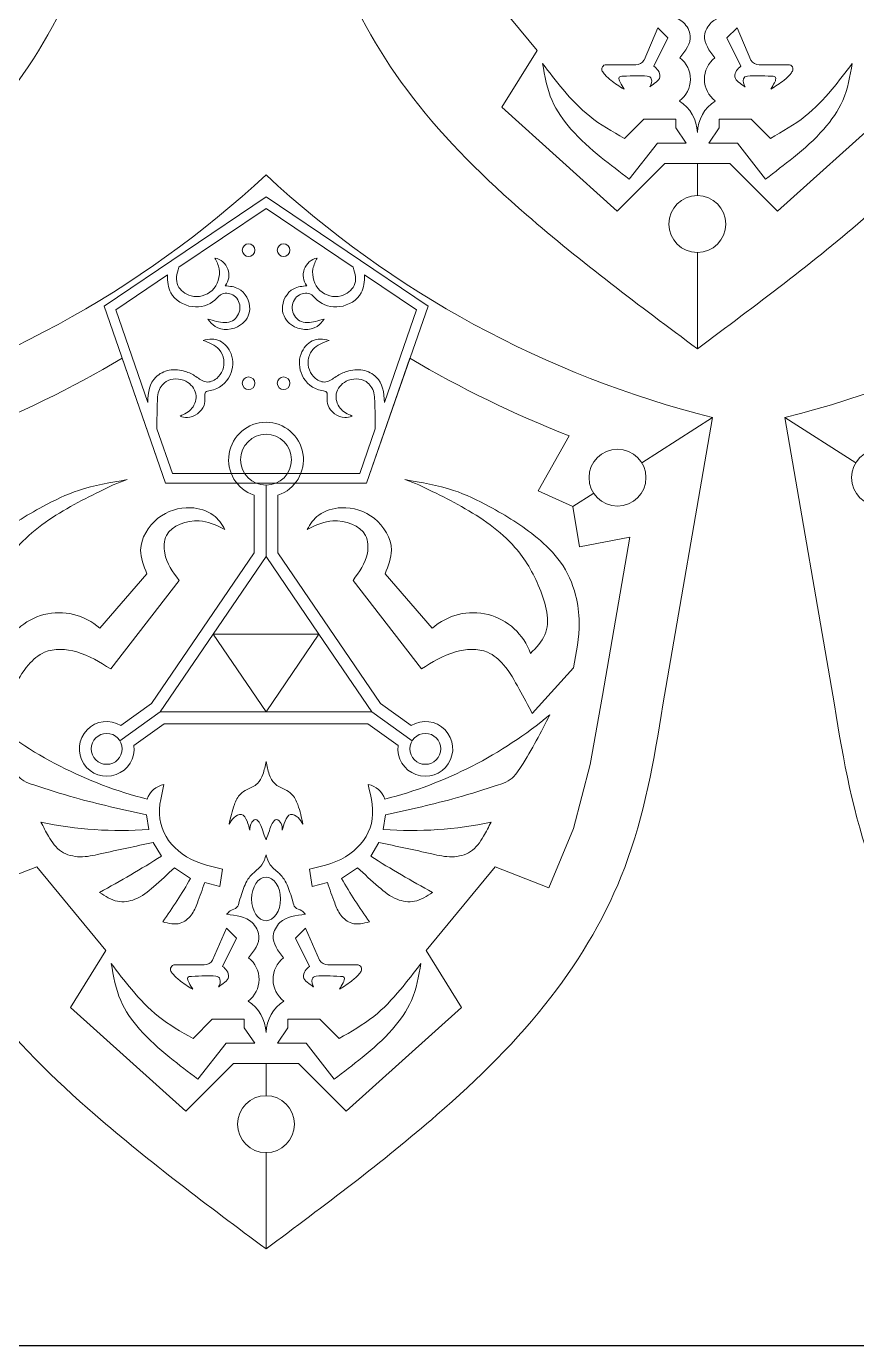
# Model space of a CAD drawing. Header units: inches. Extents: x 0 to 12, y 0 to 12.
# Drawn here: x 6.076 to 7.622, y 0 to 2.457 of the extents above; entities that cross this region are included whole.
import ezdxf

# ---------------------------------------------------------------- set-up
doc = ezdxf.new("R2010")
doc.units = ezdxf.units.IN
doc.header["$MEASUREMENT"] = 0
doc.layers.get('0').update_dxf_attribs({"color": 5})

msp = doc.modelspace()

# ---------------------------------------------------------------- linework, layer by layer
at = {"lineweight": 0}
for p, q in [((6.8985, 2.5676), (7.0271, 2.4115)), ((7.2259, 2.3937), (7.2516, 2.4535)), ((7.2702, 2.4349), (7.2444, 2.3822)), ((7.2516, 2.4535), (7.2702, 2.4349)), ((7.3991, 2.4535), (7.3804, 2.4349)), ((7.3804, 2.4349), (7.4063, 2.3822)), ((7.4248, 2.3937), (7.3991, 2.4535)), ((7.0271, 2.4115), (6.9611, 2.3059)), ((7.1565, 2.385), (7.2104, 2.385)), ((7.4942, 2.385), (7.4403, 2.385)), ((6.9611, 2.3059), (7.176, 2.1124)), ((7.4747, 2.1124), (7.6896, 2.3059)), ((7.1894, 2.2479), (7.2253, 2.2839)), ((7.2253, 2.2839), (7.2849, 2.2839)), ((7.2849, 2.2839), (7.2849, 2.2676)), ((7.2849, 2.2676), (7.3043, 2.2391)), ((7.3658, 2.2676), (7.3464, 2.2391)), ((7.4254, 2.2839), (7.3658, 2.2839)), ((7.3658, 2.2839), (7.3658, 2.2676)), ((7.4613, 2.2479), (7.4254, 2.2839)), ((7.2508, 2.2391), (7.1985, 2.1722)), ((7.3043, 2.2391), (7.2508, 2.2391)), ((7.3464, 2.2391), (7.3998, 2.2391)), ((7.3998, 2.2391), (7.4522, 2.1722)), ((7.176, 2.1124), (7.2649, 2.2014)), ((7.2649, 2.2014), (7.3253, 2.2014)), ((7.3253, 2.2014), (7.3858, 2.2014)), ((7.3253, 2.1414), (7.3253, 2.2014)), ((7.3858, 2.2014), (7.4747, 2.1124)), ((6.522, 2.1393), (6.2203, 1.9356)), ((6.8237, 1.9356), (6.522, 2.1393)), ((6.3599, 2.0079), (6.522, 2.1174)), ((6.522, 2.1174), (6.6842, 2.0079)), ((7.3253, 1.8561), (7.3253, 2.0354)), ((6.242, 1.9284), (6.3386, 1.9936)), ((6.7055, 1.9936), (6.802, 1.9284)), ((6.2203, 1.9356), (6.3347, 1.6058)), ((6.3017, 1.7564), (6.242, 1.9284)), ((6.7094, 1.6058), (6.8237, 1.9356)), ((6.802, 1.9284), (6.7424, 1.7564)), ((6.3347, 1.6058), (6.254, 1.8385)), ((6.7901, 1.8385), (6.7094, 1.6058)), ((7.3537, 1.728), (7.2216, 1.644)), ((7.6201, 1.644), (7.4881, 1.728)), ((6.3476, 1.6239), (6.3187, 1.7071)), ((6.7253, 1.7071), (6.6965, 1.6239)), ((7.0288, 1.5916), (7.0867, 1.6941)), ((6.522, 1.6239), (6.3476, 1.6239)), ((6.6965, 1.6239), (6.522, 1.6239)), ((6.522, 1.6058), (6.3347, 1.6058)), ((6.3347, 1.6058), (6.522, 1.6058)), ((6.7094, 1.6058), (6.522, 1.6058)), ((6.522, 1.6058), (6.7094, 1.6058)), ((6.522, 1.4696), (6.522, 1.6022)), ((6.4997, 1.5835), (6.4997, 1.4765)), ((6.5443, 1.4765), (6.5443, 1.5835)), ((7.0935, 1.5625), (7.0288, 1.5916)), ((7.1322, 1.5871), (7.0935, 1.5625)), ((7.106, 1.4875), (7.0935, 1.5625)), ((7.1998, 1.5055), (7.106, 1.4875)), ((7.1488, 1.2103), (7.1998, 1.5055)), ((6.4997, 1.4765), (6.3089, 1.1959)), ((6.7351, 1.1959), (6.5443, 1.4765)), ((6.522, 1.4696), (6.4236, 1.3248)), ((6.6205, 1.3248), (6.522, 1.4696)), ((6.2123, 1.3358), (6.3003, 1.4374)), ((6.3601, 1.4249), (6.2327, 1.26)), ((6.684, 1.4249), (6.8114, 1.26)), ((6.8317, 1.3358), (6.7437, 1.4374)), ((6.4236, 1.3248), (6.3251, 1.1801)), ((6.522, 1.1801), (6.4236, 1.3248)), ((6.4236, 1.3248), (6.6205, 1.3248)), ((6.6205, 1.3248), (6.522, 1.1801)), ((6.7189, 1.1801), (6.6205, 1.3248)), ((7.0179, 1.1769), (7.0948, 1.2619)), ((7.1255, 1.0821), (7.1488, 1.2103)), ((6.3251, 1.1801), (6.2499, 1.1262)), ((6.3089, 1.1959), (6.2517, 1.1549)), ((6.3251, 1.1801), (6.522, 1.1801)), ((6.522, 1.1801), (6.7189, 1.1801)), ((6.7189, 1.1801), (6.7942, 1.1262)), ((6.7923, 1.1549), (6.7351, 1.1959)), ((6.276, 1.1174), (6.3323, 1.1578)), ((6.3323, 1.1578), (6.522, 1.1578)), ((6.522, 1.1578), (6.7118, 1.1578)), ((6.7118, 1.1578), (6.7681, 1.1174)), ((7.0944, 0.963), (7.1255, 1.0821)), ((6.3037, 0.9611), (6.2996, 0.9885)), ((6.7404, 0.9611), (6.7445, 0.9885)), ((7.0487, 0.8527), (7.0944, 0.963)), ((6.3271, 0.9112), (6.312, 0.9367)), ((6.7169, 0.9112), (6.7321, 0.9367)), ((5.9954, 0.8527), (6.0952, 0.8916)), ((6.0952, 0.8916), (6.2238, 0.7355)), ((6.3815, 0.8698), (6.3515, 0.8897)), ((6.4408, 0.8872), (6.4359, 0.8552)), ((6.6032, 0.8872), (6.6081, 0.8552)), ((6.6625, 0.8698), (6.6925, 0.8897)), ((6.8203, 0.7355), (6.9489, 0.8916)), ((6.9489, 0.8916), (7.0487, 0.8527)), ((6.4359, 0.8552), (6.4079, 0.8626)), ((6.6081, 0.8552), (6.6362, 0.8626)), ((6.4226, 0.7177), (6.4483, 0.7775)), ((6.4483, 0.7775), (6.467, 0.7589)), ((6.5958, 0.7775), (6.5771, 0.7589)), ((6.6215, 0.7177), (6.5958, 0.7775)), ((6.467, 0.7589), (6.4411, 0.7062)), ((6.5771, 0.7589), (6.603, 0.7062)), ((6.2238, 0.7355), (6.1578, 0.6299)), ((6.8863, 0.6299), (6.8203, 0.7355)), ((6.3532, 0.709), (6.4071, 0.709)), ((6.6909, 0.709), (6.637, 0.709)), ((6.1578, 0.6299), (6.3727, 0.4364)), ((6.6714, 0.4364), (6.8863, 0.6299)), ((6.3861, 0.5719), (6.422, 0.6079)), ((6.422, 0.6079), (6.4816, 0.6079)), ((6.4816, 0.6079), (6.4816, 0.5916)), ((6.4816, 0.5916), (6.501, 0.5631)), ((6.5625, 0.5916), (6.5431, 0.5631)), ((6.6221, 0.6079), (6.5625, 0.6079)), ((6.5625, 0.6079), (6.5625, 0.5916)), ((6.658, 0.5719), (6.6221, 0.6079)), ((6.4475, 0.5631), (6.3952, 0.4962)), ((6.501, 0.5631), (6.4475, 0.5631)), ((6.5431, 0.5631), (6.5965, 0.5631)), ((6.5965, 0.5631), (6.6489, 0.4962)), ((6.3727, 0.4364), (6.4616, 0.5254)), ((6.4616, 0.5254), (6.522, 0.5254)), ((6.522, 0.5254), (6.5825, 0.5254)), ((6.522, 0.4654), (6.522, 0.5254)), ((6.5825, 0.5254), (6.6714, 0.4364)), ((6.522, 0.1801), (6.522, 0.3594))]:
    msp.add_line(p, q, dxfattribs=at)
at = {"color": 250, "lineweight": 0}
for p, q in [((7.2612, 1.1929), (7.3537, 1.728)), ((7.4881, 1.728), (7.5806, 1.1929))]:
    msp.add_line(p, q, dxfattribs=at)
msp.add_lwpolyline([(0, 0), (12, 0), (12, 12), (0, 12)], close=True)
at = {"lineweight": 0}
for centre, radius in [((7.3253, 2.0884), 0.053), ((6.4894, 2.0398), 0.0118), ((6.5546, 2.0398), 0.0118), ((6.4894, 1.7921), 0.0118), ((6.5546, 1.7921), 0.0118), ((7.1765, 1.6162), 0.053), ((7.6653, 1.6162), 0.053), ((6.522, 0.4124), 0.053)]:
    msp.add_circle(centre, radius, dxfattribs=at)
for centre, radius, start, end in [((7.21, 2.4039), 0.0189, 271.0459, 327.1361), ((7.2617, 2.3581), 0.0506, 306.8379, 52.1804), ((7.389, 2.3581), 0.0506, 127.8196, 233.1621), ((7.4407, 2.4039), 0.0189, 212.8639, 268.9541), ((7.2529, 2.2566), 0.0724, 1.9204, 57.3192), ((7.3977, 2.2566), 0.0724, 122.6808, 178.0796), ((6.4202, 1.9933), 0.0326, 322.4729, 78.1054), ((6.6239, 1.9933), 0.0326, 101.8946, 217.5271), ((5.226, 3.5734), 2.0166, 291.266, 300.649), ((7.8181, 3.5734), 2.0166, 239.351, 248.734), ((6.522, 1.6496), 0.0697, 90, 251.3478), ((6.522, 1.6496), 0.0474, 0, 180), ((6.522, 1.6496), 0.0697, 288.6522, 90), ((6.522, 1.6496), 0.0474, 180, 0), ((6.1366, 1.2516), 0.1132, 48.0042, 160.7442), ((6.9075, 1.2516), 0.1132, 19.2558, 131.9958), ((6.4939, 1.7737), 0.7804, 230.1334, 255.6659), ((6.2253, 1.1112), 0.051, 58.8504, 7.0054), ((6.5502, 1.7737), 0.7804, 284.3341, 309.8666), ((6.8187, 1.1112), 0.051, 172.9946, 121.1496), ((6.2253, 1.1112), 0.0288, 0, 180), ((6.8187, 1.1112), 0.0288, 0, 180), ((6.2253, 1.1112), 0.0288, 180, 0), ((6.8187, 1.1112), 0.0288, 180, 0), ((6.3401, 1.0041), 0.0417, 101.4674, 161.1937), ((6.7039, 1.0041), 0.0417, 18.8063, 78.5326), ((6.2517, 1.6705), 0.7114, 257.9267, 274.1924), ((6.7924, 1.6705), 0.7114, 265.8076, 282.0733), ((5.3045, 2.5321), 1.9165, 298.2597, 302.2494), ((7.7396, 2.5321), 1.9165, 237.7506, 241.7403), ((5.5292, 1.3598), 0.9831, 324.5017, 330.1066), ((7.5149, 1.3598), 0.9831, 209.8934, 215.4983), ((6.4067, 0.7279), 0.0189, 271.0459, 327.1361), ((6.4584, 0.6821), 0.0506, 306.8379, 52.1804), ((6.5857, 0.6821), 0.0506, 127.8196, 233.1621), ((6.6374, 0.7279), 0.0189, 212.8639, 268.9541), ((6.4496, 0.5806), 0.0724, 1.9204, 57.3192), ((6.5944, 0.5806), 0.0724, 122.6808, 178.0796)]:
    msp.add_arc(centre, radius, start, end, dxfattribs=at)
at = {"color": 250, "lineweight": 0}
for centre, start, end in [((5.226, 3.5734), 284.1261, 312.9293), ((7.8181, 3.5734), 227.0707, 255.8739), ((7.0237, 3.5734), 284.1261, 312.9293)]:
    msp.add_arc(centre, 1.9029, start, end, dxfattribs=at)
at = {"lineweight": 0}
msp.add_ellipse((6.522, 0.8317), major_axis=(0, 0.0405), ratio=0.665933, dxfattribs=at)
at = {"color": 250, "lineweight": 0}
for points in [[(5.5077, 1.8561), (5.6158, 1.9366), (5.8057, 2.0779), (6.0427, 2.3088), (6.1962, 2.5713), (6.2301, 2.7659), (6.2468, 2.8689)], [(7.3253, 1.8561), (7.2172, 1.9366), (7.0274, 2.0779), (6.7903, 2.3088), (6.6368, 2.5713), (6.6029, 2.7659), (6.5862, 2.8689)], [(7.3253, 1.8561), (7.4335, 1.9366), (7.6233, 2.0779), (7.8603, 2.3088), (8.0139, 2.5713), (8.0478, 2.7659), (8.0645, 2.8689)], [(6.522, 0.1801), (6.4139, 0.2606), (6.2241, 0.4019), (5.987, 0.6328), (5.8335, 0.8953), (5.7996, 1.0899), (5.7829, 1.1929)], [(6.522, 0.1801), (6.6302, 0.2606), (6.82, 0.4019), (7.057, 0.6328), (7.2106, 0.8953), (7.2445, 1.0899), (7.2612, 1.1929)], [(8.3197, 0.1801), (8.2116, 0.2606), (8.0217, 0.4019), (7.7847, 0.6328), (7.6312, 0.8953), (7.5973, 1.0899), (7.5806, 1.1929)]]:
    msp.add_open_spline(points, degree=3, knots=[0, 0, 0, 0, 0.0808468, 0.1419248, 0.197496, 0.2597021, 0.2597021, 0.2597021, 0.2597021], dxfattribs=at)
at = {"lineweight": 0}
for points, knots in [([(7.2927, 2.3981), (7.303, 2.4114), (7.3196, 2.4327), (7.2969, 2.4742), (7.2695, 2.4772), (7.2518, 2.4791)], [0, 0, 0, 0, 0.00906876, 0.01459213, 0.02458282, 0.02458282, 0.02458282, 0.02458282]), ([(7.3579, 2.3981), (7.3476, 2.4114), (7.3311, 2.4327), (7.3537, 2.4742), (7.3812, 2.4772), (7.3988, 2.4791)], [0, 0, 0, 0, 0.00906876, 0.01459213, 0.02458282, 0.02458282, 0.02458282, 0.02458282]), ([(7.1985, 2.1722), (7.1809, 2.1855), (7.1427, 2.2142), (7.091, 2.2599), (7.0489, 2.3189), (7.0412, 2.3639), (7.037, 2.3876)], [0, 0, 0, 0, 0.01319771, 0.02863214, 0.04139854, 0.05566643, 0.05566643, 0.05566643, 0.05566643]), ([(7.1894, 2.2479), (7.167, 2.2606), (7.1243, 2.2849), (7.0759, 2.336), (7.0494, 2.3711), (7.037, 2.3876)], [0, 0, 0, 0, 0.0153222, 0.02936662, 0.04175131, 0.04175131, 0.04175131, 0.04175131]), ([(7.1887, 2.3395), (7.1802, 2.3448), (7.1662, 2.3537), (7.1524, 2.3663), (7.1458, 2.3767), (7.1499, 2.3847), (7.1546, 2.3849), (7.1565, 2.385)], [0, 0, 0, 0, 0.00596177, 0.00986587, 0.01130521, 0.01296865, 0.01403095, 0.01403095, 0.01403095, 0.01403095]), ([(7.4522, 2.1722), (7.4698, 2.1855), (7.5079, 2.2142), (7.5596, 2.2599), (7.6017, 2.3189), (7.6095, 2.3639), (7.6136, 2.3876)], [0, 0, 0, 0, 0.01319771, 0.02863214, 0.04139854, 0.05566643, 0.05566643, 0.05566643, 0.05566643]), ([(7.4613, 2.2479), (7.4836, 2.2606), (7.5264, 2.2849), (7.5748, 2.336), (7.6012, 2.3711), (7.6136, 2.3876)], [0, 0, 0, 0, 0.0153222, 0.02936662, 0.04175131, 0.04175131, 0.04175131, 0.04175131]), ([(7.462, 2.3395), (7.4705, 2.3448), (7.4844, 2.3537), (7.4982, 2.3663), (7.5048, 2.3767), (7.5007, 2.3847), (7.496, 2.3849), (7.4942, 2.385)], [0, 0, 0, 0, 0.00596177, 0.00986587, 0.01130521, 0.01296865, 0.01403095, 0.01403095, 0.01403095, 0.01403095]), ([(7.1887, 2.3395), (7.1863, 2.3436), (7.183, 2.3492), (7.1796, 2.3562), (7.1787, 2.3633), (7.1944, 2.3639), (7.2096, 2.3646), (7.2268, 2.3647), (7.2371, 2.363), (7.2419, 2.3554), (7.2393, 2.3484), (7.2367, 2.3438)], [0, 0, 0, 0, 0.00278599, 0.00388366, 0.00486863, 0.00626844, 0.01134116, 0.01538852, 0.01640716, 0.01732059, 0.0203083, 0.0203083, 0.0203083, 0.0203083]), ([(7.2444, 2.3822), (7.2473, 2.3798), (7.2533, 2.3749), (7.2591, 2.3568), (7.2438, 2.35), (7.2369, 2.344), (7.2367, 2.3438)], [0, 0, 0, 0, 0.002263082, 0.004672888, 0.009805081, 0.009973743, 0.009973743, 0.009973743, 0.009973743]), ([(7.4063, 2.3822), (7.4034, 2.3798), (7.3973, 2.3749), (7.3916, 2.3568), (7.4069, 2.35), (7.4137, 2.344), (7.414, 2.3438)], [0, 0, 0, 0, 0.002263082, 0.004672888, 0.009805081, 0.009973743, 0.009973743, 0.009973743, 0.009973743]), ([(7.462, 2.3395), (7.4644, 2.3436), (7.4677, 2.3492), (7.4711, 2.3562), (7.472, 2.3633), (7.4562, 2.3639), (7.441, 2.3646), (7.4239, 2.3647), (7.4135, 2.363), (7.4088, 2.3554), (7.4114, 2.3484), (7.414, 2.3438)], [0, 0, 0, 0, 0.00278599, 0.00388366, 0.00486863, 0.00626844, 0.01134116, 0.01538852, 0.01640716, 0.01732059, 0.0203083, 0.0203083, 0.0203083, 0.0203083]), ([(6.4269, 2.0252), (6.4301, 2.0187), (6.4397, 1.9994), (6.4274, 1.9594), (6.3844, 1.9478), (6.3512, 1.9736), (6.3555, 1.9956), (6.3599, 2.0079)], [0, 0, 0, 0, 0.00433671, 0.01277802, 0.0209013, 0.027078, 0.03417887, 0.03417887, 0.03417887, 0.03417887]), ([(6.6172, 2.0252), (6.614, 2.0187), (6.6044, 1.9994), (6.6166, 1.9594), (6.6596, 1.9478), (6.6929, 1.9736), (6.6885, 1.9956), (6.6842, 2.0079)], [0, 0, 0, 0, 0.00433671, 0.01277802, 0.0209013, 0.027078, 0.03417887, 0.03417887, 0.03417887, 0.03417887]), ([(6.3386, 1.9936), (6.3386, 1.9816), (6.3405, 1.9539), (6.3831, 1.9278), (6.4221, 1.9385), (6.4401, 1.9626), (6.4664, 1.9572), (6.4782, 1.931), (6.4611, 1.9025), (6.4336, 1.9054), (6.4189, 1.91), (6.4138, 1.9116)], [0.00161532, 0.00161532, 0.00161532, 0.00161532, 0.00843951, 0.01794767, 0.02676165, 0.03034979, 0.03473275, 0.03990875, 0.04526398, 0.05124625, 0.05456569, 0.05456569, 0.05456569, 0.05456569]), ([(6.7055, 1.9936), (6.7055, 1.9816), (6.7035, 1.9539), (6.661, 1.9278), (6.622, 1.9385), (6.6039, 1.9626), (6.5777, 1.9572), (6.5659, 1.931), (6.583, 1.9025), (6.6105, 1.9054), (6.6251, 1.91), (6.6303, 1.9116)], [0.00161532, 0.00161532, 0.00161532, 0.00161532, 0.00843951, 0.01794767, 0.02676165, 0.03034979, 0.03473275, 0.03990875, 0.04526398, 0.05124625, 0.05456569, 0.05456569, 0.05456569, 0.05456569]), ([(6.4138, 1.9116), (6.4177, 1.9063), (6.4317, 1.8883), (6.4754, 1.8921), (6.4994, 1.9322), (6.478, 1.9706), (6.4546, 1.9727), (6.446, 1.9735)], [0.00033634, 0.00033634, 0.00033634, 0.00033634, 0.0041984, 0.013742, 0.02052441, 0.02924261, 0.03426993, 0.03426993, 0.03426993, 0.03426993]), ([(6.6303, 1.9116), (6.6264, 1.9063), (6.6124, 1.8883), (6.5687, 1.8921), (6.5447, 1.9322), (6.566, 1.9706), (6.5895, 1.9727), (6.5981, 1.9735)], [0.00033634, 0.00033634, 0.00033634, 0.00033634, 0.0041984, 0.013742, 0.02052441, 0.02924261, 0.03426993, 0.03426993, 0.03426993, 0.03426993]), ([(6.4048, 1.8719), (6.4162, 1.8677), (6.4342, 1.8608), (6.4478, 1.8308), (6.4378, 1.8015), (6.4094, 1.7905), (6.3915, 1.8057), (6.3697, 1.8161), (6.3421, 1.8195), (6.3068, 1.8013), (6.3022, 1.7749), (6.3017, 1.7564)], [0.00030639, 0.00030639, 0.00030639, 0.00030639, 0.00723422, 0.01140536, 0.01883983, 0.0229945, 0.02731397, 0.03175048, 0.03768136, 0.04330908, 0.05350238, 0.05350238, 0.05350238, 0.05350238]), ([(6.3619, 1.7308), (6.3663, 1.7293), (6.3833, 1.7246), (6.4083, 1.7433), (6.4083, 1.7635), (6.4074, 1.7771), (6.4329, 1.7791), (6.4593, 1.8021), (6.4627, 1.8456), (6.4369, 1.8759), (6.416, 1.8747), (6.4048, 1.8719)], [0.000453, 0.000453, 0.000453, 0.000453, 0.00323887, 0.01091014, 0.01408877, 0.01589701, 0.01769875, 0.02708716, 0.03507638, 0.0414146, 0.04796878, 0.04796878, 0.04796878, 0.04796878]), ([(6.6822, 1.7308), (6.6777, 1.7293), (6.6608, 1.7246), (6.6358, 1.7433), (6.6357, 1.7635), (6.6367, 1.7771), (6.6111, 1.7791), (6.5848, 1.8021), (6.5813, 1.8456), (6.6072, 1.8759), (6.6281, 1.8747), (6.6393, 1.8719)], [0.000453, 0.000453, 0.000453, 0.000453, 0.00323887, 0.01091014, 0.01408877, 0.01589701, 0.01769875, 0.02708716, 0.03507638, 0.0414146, 0.04796878, 0.04796878, 0.04796878, 0.04796878]), ([(6.6393, 1.8719), (6.6279, 1.8677), (6.6099, 1.8608), (6.5962, 1.8308), (6.6063, 1.8015), (6.6346, 1.7905), (6.6525, 1.8057), (6.6744, 1.8161), (6.702, 1.8195), (6.7373, 1.8013), (6.7419, 1.7749), (6.7424, 1.7564)], [0.00030639, 0.00030639, 0.00030639, 0.00030639, 0.00723422, 0.01140536, 0.01883983, 0.0229945, 0.02731397, 0.03175048, 0.03768136, 0.04330908, 0.05350238, 0.05350238, 0.05350238, 0.05350238]), ([(6.3619, 1.7308), (6.3701, 1.7347), (6.387, 1.7427), (6.3962, 1.7741), (6.3731, 1.8015), (6.3362, 1.8018), (6.3204, 1.7778), (6.3191, 1.7469), (6.3188, 1.7245), (6.3187, 1.7071)], [0.0000638, 0.0000638, 0.0000638, 0.0000638, 0.00537861, 0.01092551, 0.01688756, 0.02427956, 0.02934575, 0.0323294, 0.04278048, 0.04278048, 0.04278048, 0.04278048]), ([(6.6822, 1.7308), (6.6739, 1.7347), (6.6571, 1.7427), (6.6478, 1.7741), (6.671, 1.8015), (6.7079, 1.8018), (6.7237, 1.7778), (6.725, 1.7469), (6.7253, 1.7245), (6.7253, 1.7071)], [0.0000638, 0.0000638, 0.0000638, 0.0000638, 0.00537861, 0.01092551, 0.01688756, 0.02427956, 0.02934575, 0.0323294, 0.04278048, 0.04278048, 0.04278048, 0.04278048]), ([(6.2635, 1.6125), (6.2328, 1.6074), (6.178, 1.5984), (6.0958, 1.5585), (6.0268, 1.5159), (5.9695, 1.46), (5.9439, 1.4033), (5.9357, 1.335), (5.9441, 1.29), (5.9493, 1.2619)], [0, 0, 0, 0, 0.0185093, 0.0331391, 0.054433, 0.0670295, 0.0805547, 0.0908208, 0.1078467, 0.1078467, 0.1078467, 0.1078467]), ([(6.0297, 1.289), (6.019, 1.2998), (5.9869, 1.3324), (6.0104, 1.4148), (6.0599, 1.4999), (6.139, 1.5537), (6.2104, 1.59), (6.2459, 1.6069), (6.2635, 1.6125)], [0, 0, 0, 0, 0.00874255, 0.02624393, 0.04399088, 0.06904044, 0.08130712, 0.09240467, 0.09240467, 0.09240467, 0.09240467]), ([(6.7806, 1.6125), (6.8112, 1.6074), (6.8661, 1.5984), (6.9483, 1.5585), (7.0173, 1.5159), (7.0746, 1.46), (7.1002, 1.4033), (7.1084, 1.335), (7.1, 1.29), (7.0948, 1.2619)], [0, 0, 0, 0, 0.0185093, 0.0331391, 0.054433, 0.0670295, 0.0805547, 0.0908208, 0.1078467, 0.1078467, 0.1078467, 0.1078467]), ([(7.0144, 1.289), (7.0251, 1.2998), (7.0572, 1.3324), (7.0337, 1.4148), (6.9841, 1.4999), (6.9051, 1.5537), (6.8337, 1.59), (6.7982, 1.6069), (6.7806, 1.6125)], [0, 0, 0, 0, 0.00874255, 0.02624393, 0.04399088, 0.06904044, 0.08130712, 0.09240467, 0.09240467, 0.09240467, 0.09240467]), ([(6.3003, 1.4374), (6.2943, 1.452), (6.2795, 1.4881), (6.3155, 1.5474), (6.3747, 1.5658), (6.4245, 1.5516), (6.4397, 1.5299), (6.4455, 1.5194)], [0, 0, 0, 0, 0.0091162, 0.02256182, 0.03539583, 0.04424211, 0.051276, 0.051276, 0.051276, 0.051276]), ([(6.7437, 1.4374), (6.7497, 1.452), (6.7646, 1.4881), (6.7286, 1.5474), (6.6694, 1.5658), (6.6195, 1.5516), (6.6044, 1.5299), (6.5986, 1.5194)], [0, 0, 0, 0, 0.0091162, 0.02256182, 0.03539583, 0.04424211, 0.051276, 0.051276, 0.051276, 0.051276]), ([(6.3601, 1.4249), (6.3485, 1.4407), (6.3303, 1.4654), (6.3329, 1.5232), (6.3929, 1.5433), (6.429, 1.5282), (6.4438, 1.5203), (6.4455, 1.5194)], [0, 0, 0, 0, 0.01143883, 0.01801906, 0.03139935, 0.04037691, 0.0415103, 0.0415103, 0.0415103, 0.0415103]), ([(6.684, 1.4249), (6.6955, 1.4407), (6.7138, 1.4654), (6.7111, 1.5232), (6.6512, 1.5433), (6.6151, 1.5282), (6.6002, 1.5203), (6.5986, 1.5194)], [0, 0, 0, 0, 0.01143883, 0.01801906, 0.03139935, 0.04037691, 0.0415103, 0.0415103, 0.0415103, 0.0415103]), ([(6.0262, 1.1769), (6.0343, 1.1921), (6.0508, 1.2232), (6.0739, 1.2651), (6.1138, 1.2998), (6.1757, 1.2955), (6.2127, 1.2725), (6.2327, 1.26)], [0, 0, 0, 0, 0.01038254, 0.02111262, 0.02864786, 0.04065201, 0.05478983, 0.05478983, 0.05478983, 0.05478983]), ([(7.0179, 1.1769), (7.0098, 1.1921), (6.9932, 1.2232), (6.9701, 1.2651), (6.9303, 1.2998), (6.8684, 1.2955), (6.8314, 1.2725), (6.8114, 1.26)], [0, 0, 0, 0, 0.01038254, 0.02111262, 0.02864786, 0.04065201, 0.05478983, 0.05478983, 0.05478983, 0.05478983]), ([(6.2996, 0.9885), (6.2546, 0.9983), (6.1834, 1.0138), (6.1088, 1.0377), (6.0649, 1.0519), (6.0318, 1.0996), (6.0101, 1.1424), (5.9937, 1.1747)], [0, 0, 0, 0, 0.02753964, 0.04351363, 0.0474821, 0.05463243, 0.07669562, 0.07669562, 0.07669562, 0.07669562]), ([(6.7445, 0.9885), (6.7895, 0.9983), (6.8606, 1.0138), (6.9353, 1.0377), (6.9792, 1.0519), (7.0122, 1.0996), (7.034, 1.1424), (7.0504, 1.1747)], [0, 0, 0, 0, 0.02753964, 0.04351363, 0.0474821, 0.05463243, 0.07669562, 0.07669562, 0.07669562, 0.07669562]), ([(6.522, 1.0876), (6.5205, 1.0795), (6.5177, 1.065), (6.507, 1.0441), (6.4887, 1.0369), (6.4713, 1.0265), (6.4601, 1.0027), (6.4559, 0.9831), (6.4532, 0.9708)], [0, 0, 0, 0, 0.00496667, 0.00889983, 0.01334248, 0.01630321, 0.02086423, 0.02843291, 0.02843291, 0.02843291, 0.02843291]), ([(6.522, 1.0876), (6.5236, 1.0795), (6.5263, 1.065), (6.5371, 1.0441), (6.5553, 1.0369), (6.5728, 1.0265), (6.5839, 1.0027), (6.5882, 0.9831), (6.5908, 0.9708)], [0, 0, 0, 0, 0.00496667, 0.00889983, 0.01334248, 0.01630321, 0.02086423, 0.02843291, 0.02843291, 0.02843291, 0.02843291]), ([(6.4408, 0.8872), (6.4143, 0.8935), (6.3649, 0.9053), (6.3147, 0.972), (6.326, 1.0202), (6.3319, 1.045)], [0, 0, 0, 0, 0.01607831, 0.02987121, 0.04449574, 0.04449574, 0.04449574, 0.04449574]), ([(6.6032, 0.8872), (6.6298, 0.8935), (6.6791, 0.9053), (6.7293, 0.972), (6.718, 1.0202), (6.7122, 1.045)], [0, 0, 0, 0, 0.01607831, 0.02987121, 0.04449574, 0.04449574, 0.04449574, 0.04449574]), ([(6.4918, 0.9597), (6.4905, 0.9651), (6.4879, 0.9756), (6.4778, 0.9936), (6.4608, 0.9836), (6.4558, 0.9751), (6.4532, 0.9708)], [0, 0, 0, 0, 0.00351206, 0.00679766, 0.00978558, 0.01288207, 0.01288207, 0.01288207, 0.01288207]), ([(6.5523, 0.9597), (6.5536, 0.9651), (6.5561, 0.9756), (6.5662, 0.9936), (6.5832, 0.9836), (6.5883, 0.9751), (6.5908, 0.9708)], [0, 0, 0, 0, 0.00351206, 0.00679766, 0.00978558, 0.01288207, 0.01288207, 0.01288207, 0.01288207]), ([(6.312, 0.9367), (6.279, 0.9299), (6.2337, 0.9205), (6.1767, 0.9072), (6.1381, 0.9167), (6.1174, 0.9461), (6.1074, 0.966), (6.1029, 0.9749)], [0, 0, 0, 0, 0.02023305, 0.02779216, 0.03497388, 0.04239776, 0.04841567, 0.04841567, 0.04841567, 0.04841567]), ([(6.522, 0.9415), (6.5198, 0.9473), (6.5158, 0.9576), (6.5125, 0.9707), (6.5026, 0.9832), (6.4921, 0.9716), (6.4919, 0.9638), (6.4918, 0.9597)], [0, 0, 0, 0, 0.00367448, 0.00651244, 0.00872326, 0.0109429, 0.0134626, 0.0134626, 0.0134626, 0.0134626]), ([(6.522, 0.9415), (6.5243, 0.9473), (6.5282, 0.9576), (6.5316, 0.9707), (6.5414, 0.9832), (6.5519, 0.9716), (6.5521, 0.9638), (6.5523, 0.9597)], [0, 0, 0, 0, 0.00367448, 0.00651244, 0.00872326, 0.0109429, 0.0134626, 0.0134626, 0.0134626, 0.0134626]), ([(6.7321, 0.9367), (6.7651, 0.9299), (6.8103, 0.9205), (6.8674, 0.9072), (6.9059, 0.9167), (6.9267, 0.9461), (6.9367, 0.966), (6.9412, 0.9749)], [0, 0, 0, 0, 0.02023305, 0.02779216, 0.03497388, 0.04239776, 0.04841567, 0.04841567, 0.04841567, 0.04841567]), ([(6.522, 0.9141), (6.5201, 0.9073), (6.517, 0.8961), (6.503, 0.8841), (6.487, 0.87), (6.4785, 0.8477), (6.4728, 0.8293), (6.469, 0.8139), (6.4559, 0.8113), (6.4507, 0.8054), (6.4485, 0.8031)], [0, 0, 0, 0, 0.00412311, 0.00675957, 0.01082209, 0.01687384, 0.02044886, 0.02277519, 0.025562, 0.02745838, 0.02745838, 0.02745838, 0.02745838]), ([(6.522, 0.9141), (6.5239, 0.9073), (6.5271, 0.8961), (6.5411, 0.8841), (6.5571, 0.87), (6.5656, 0.8477), (6.5713, 0.8293), (6.575, 0.8139), (6.5881, 0.8113), (6.5934, 0.8054), (6.5955, 0.8031)], [0, 0, 0, 0, 0.00412311, 0.00675957, 0.01082209, 0.01687384, 0.02044886, 0.02277519, 0.025562, 0.02745838, 0.02745838, 0.02745838, 0.02745838]), ([(6.3515, 0.8897), (6.3387, 0.8778), (6.3157, 0.8566), (6.2825, 0.8292), (6.2428, 0.8235), (6.2227, 0.8368), (6.2119, 0.844)], [0, 0, 0, 0, 0.01052872, 0.01884852, 0.02537562, 0.03288337, 0.03288337, 0.03288337, 0.03288337]), ([(6.6925, 0.8897), (6.7054, 0.8778), (6.7284, 0.8566), (6.7615, 0.8292), (6.8013, 0.8235), (6.8214, 0.8368), (6.8322, 0.844)], [0, 0, 0, 0, 0.01052872, 0.01884852, 0.02537562, 0.03288337, 0.03288337, 0.03288337, 0.03288337]), ([(6.4079, 0.8626), (6.4034, 0.8498), (6.3962, 0.829), (6.3848, 0.8006), (6.3608, 0.7814), (6.3409, 0.7862), (6.3296, 0.7889)], [0, 0, 0, 0, 0.00813648, 0.01321573, 0.01827977, 0.02485473, 0.02485473, 0.02485473, 0.02485473]), ([(6.6362, 0.8626), (6.6407, 0.8498), (6.6479, 0.829), (6.6592, 0.8006), (6.6832, 0.7814), (6.7032, 0.7862), (6.7145, 0.7889)], [0, 0, 0, 0, 0.00813648, 0.01321573, 0.01827977, 0.02485473, 0.02485473, 0.02485473, 0.02485473]), ([(6.4894, 0.7221), (6.4997, 0.7354), (6.5163, 0.7567), (6.4936, 0.7982), (6.4662, 0.8012), (6.4485, 0.8031)], [0, 0, 0, 0, 0.00906876, 0.01459213, 0.02458282, 0.02458282, 0.02458282, 0.02458282]), ([(6.5546, 0.7221), (6.5443, 0.7354), (6.5278, 0.7567), (6.5504, 0.7982), (6.5779, 0.8012), (6.5955, 0.8031)], [0, 0, 0, 0, 0.00906876, 0.01459213, 0.02458282, 0.02458282, 0.02458282, 0.02458282]), ([(6.3952, 0.4962), (6.3776, 0.5095), (6.3394, 0.5382), (6.2877, 0.5839), (6.2456, 0.6429), (6.2379, 0.6879), (6.2338, 0.7116)], [0, 0, 0, 0, 0.01319771, 0.02863214, 0.04139854, 0.05566643, 0.05566643, 0.05566643, 0.05566643]), ([(6.3861, 0.5719), (6.3637, 0.5846), (6.321, 0.6089), (6.2726, 0.66), (6.2461, 0.6951), (6.2338, 0.7116)], [0, 0, 0, 0, 0.0153222, 0.02936662, 0.04175131, 0.04175131, 0.04175131, 0.04175131]), ([(6.3854, 0.6635), (6.3769, 0.6688), (6.3629, 0.6777), (6.3491, 0.6903), (6.3425, 0.7007), (6.3466, 0.7087), (6.3513, 0.7089), (6.3532, 0.709)], [0, 0, 0, 0, 0.00596177, 0.00986587, 0.01130521, 0.01296865, 0.01403095, 0.01403095, 0.01403095, 0.01403095]), ([(6.3854, 0.6635), (6.383, 0.6676), (6.3797, 0.6732), (6.3763, 0.6802), (6.3754, 0.6873), (6.3911, 0.6879), (6.4063, 0.6886), (6.4235, 0.6887), (6.4338, 0.687), (6.4386, 0.6794), (6.436, 0.6724), (6.4334, 0.6678)], [0, 0, 0, 0, 0.00278599, 0.00388366, 0.00486863, 0.00626844, 0.01134116, 0.01538852, 0.01640716, 0.01732059, 0.0203083, 0.0203083, 0.0203083, 0.0203083]), ([(6.4411, 0.7062), (6.444, 0.7038), (6.45, 0.6989), (6.4558, 0.6808), (6.4405, 0.674), (6.4336, 0.668), (6.4334, 0.6678)], [0, 0, 0, 0, 0.002263082, 0.004672888, 0.009805081, 0.009973743, 0.009973743, 0.009973743, 0.009973743]), ([(6.603, 0.7062), (6.6001, 0.7038), (6.594, 0.6989), (6.5883, 0.6808), (6.6036, 0.674), (6.6104, 0.668), (6.6107, 0.6678)], [0, 0, 0, 0, 0.002263082, 0.004672888, 0.009805081, 0.009973743, 0.009973743, 0.009973743, 0.009973743]), ([(6.6587, 0.6635), (6.6611, 0.6676), (6.6644, 0.6732), (6.6678, 0.6802), (6.6687, 0.6873), (6.6529, 0.6879), (6.6377, 0.6886), (6.6206, 0.6887), (6.6102, 0.687), (6.6055, 0.6794), (6.6081, 0.6724), (6.6107, 0.6678)], [0, 0, 0, 0, 0.00278599, 0.00388366, 0.00486863, 0.00626844, 0.01134116, 0.01538852, 0.01640716, 0.01732059, 0.0203083, 0.0203083, 0.0203083, 0.0203083]), ([(6.6489, 0.4962), (6.6665, 0.5095), (6.7046, 0.5382), (6.7563, 0.5839), (6.7984, 0.6429), (6.8062, 0.6879), (6.8103, 0.7116)], [0, 0, 0, 0, 0.01319771, 0.02863214, 0.04139854, 0.05566643, 0.05566643, 0.05566643, 0.05566643]), ([(6.658, 0.5719), (6.6803, 0.5846), (6.7231, 0.6089), (6.7715, 0.66), (6.7979, 0.6951), (6.8103, 0.7116)], [0, 0, 0, 0, 0.0153222, 0.02936662, 0.04175131, 0.04175131, 0.04175131, 0.04175131]), ([(6.6587, 0.6635), (6.6672, 0.6688), (6.6811, 0.6777), (6.6949, 0.6903), (6.7016, 0.7007), (6.6974, 0.7087), (6.6927, 0.7089), (6.6909, 0.709)], [0, 0, 0, 0, 0.00596177, 0.00986587, 0.01130521, 0.01296865, 0.01403095, 0.01403095, 0.01403095, 0.01403095])]:
    msp.add_open_spline(points, degree=3, knots=knots, dxfattribs=at)

doc.saveas('drawing.dxf')
